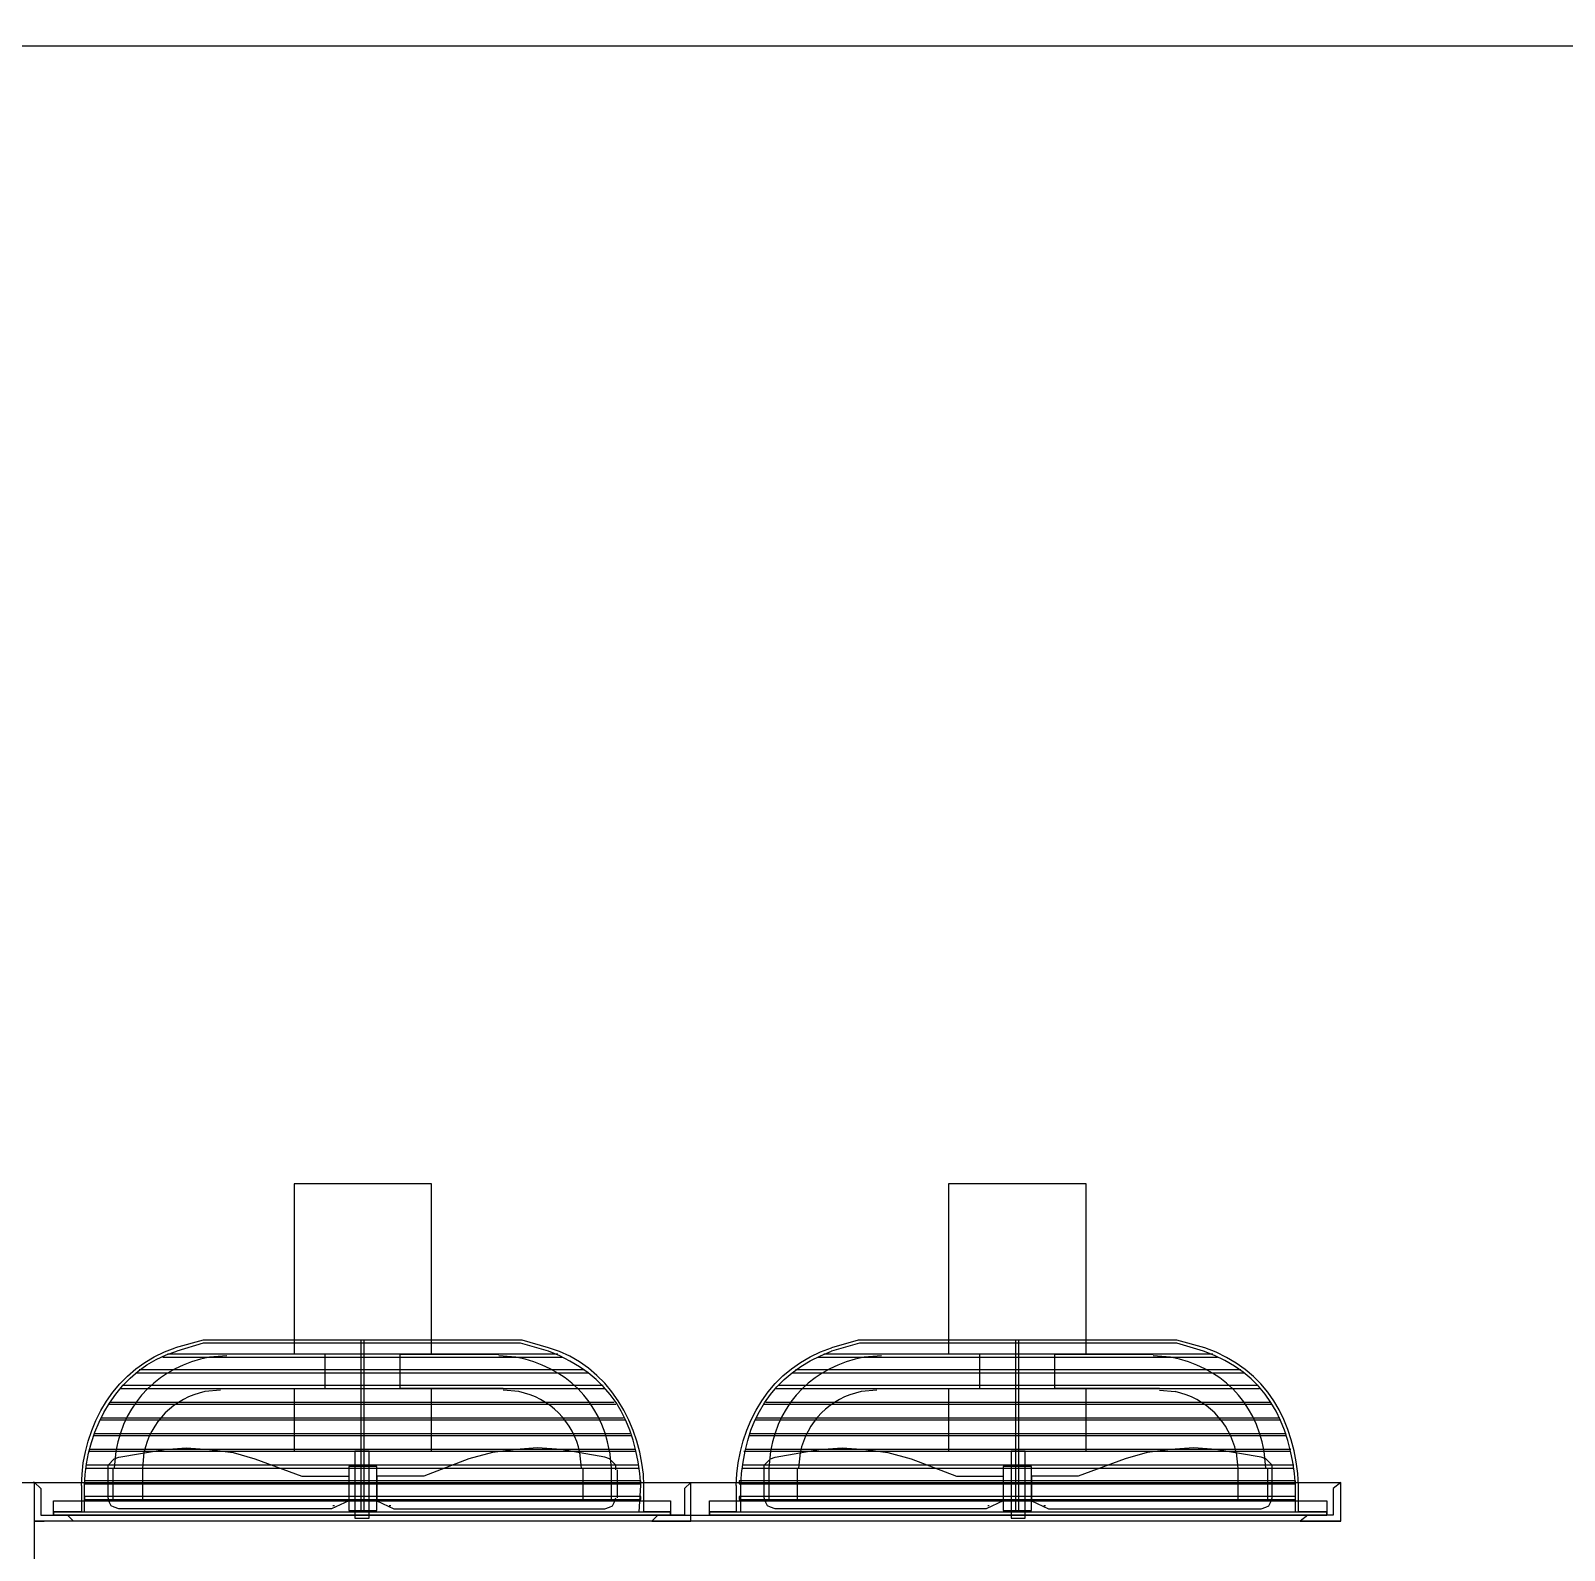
# Model space of a CAD drawing. Header units: metres. Extents: x 529352 to 529741, y 2674804 to 2675132.
# Drawn here: x 529554.322 to 529555.679, y 2675005.696 to 2675007.041 of the extents above; entities that cross this region are included whole.
import ezdxf

# ---------------------------------------------------------------- set-up
doc = ezdxf.new("R2010")
doc.units = ezdxf.units.M
doc.layers.add('300mm Hume Pipe', color=74, linetype='Continuous')
doc.layers.add('IDT', color=7, linetype='Continuous')

# ---------------------------------------------------------------- blocks, each defined once
blk = doc.blocks.new('IDT')
at = {"layer": 'IDT', "color": 0, "lineweight": 25}
for p, q in [((15.0142, 8.5717), (15.0142, 8.4072)), ((13.8579, 8.4417), (15.0142, 8.4417)), ((13.8939, 8.4417), (13.8579, 8.4417)), ((13.8579, 8.4417), (13.8579, 8.4072)), ((13.8648, 8.4127), (13.8648, 8.4362)), ((13.8648, 8.4362), (13.887, 8.4362)), ((14.4167, 8.4362), (13.8704, 8.4362)), ((13.8704, 8.4362), (13.8704, 8.4334)), ((13.8704, 8.4334), (13.8704, 8.4362)), ((13.8704, 8.4362), (13.898, 8.4362)), ((13.8704, 8.4362), (14.4167, 8.4362)), ((13.8704, 8.4237), (13.8704, 8.4362)), ((13.8704, 8.4334), (13.8953, 8.4334)), ((14.4167, 8.4334), (13.8704, 8.4334)), ((13.887, 8.4362), (13.8939, 8.4417)), ((14.9852, 8.4362), (13.887, 8.4362)), ((13.8953, 8.4334), (13.8953, 8.4099)), ((13.898, 8.4334), (13.898, 8.4099)), ((14.1567, 8.432), (14.1318, 8.432)), ((14.1318, 8.432), (14.1318, 8.3933)), ((14.1498, 8.439), (14.1373, 8.439)), ((14.1373, 8.439), (14.1373, 8.3795)), ((14.1429, 8.4334), (14.1429, 8.2813)), ((14.1456, 8.4334), (14.1456, 8.2813)), ((14.1498, 8.3795), (14.1498, 8.439)), ((14.1567, 8.3933), (14.1567, 8.432)), ((14.3891, 8.4362), (14.4167, 8.4362)), ((14.3891, 8.4334), (14.3891, 8.4099)), ((14.3932, 8.4099), (14.3932, 8.4334)), ((14.3932, 8.4334), (14.4167, 8.4334)), ((14.4167, 8.4334), (14.4167, 8.4362)), ((14.4167, 8.4362), (14.4167, 8.4334)), ((14.4167, 8.4362), (14.4167, 8.4237)), ((14.4679, 8.4417), (14.4333, 8.4417)), ((14.4333, 8.4417), (14.4333, 8.4072)), ((14.4389, 8.4127), (14.4389, 8.4362)), ((14.4389, 8.4362), (14.4624, 8.4362)), ((14.4513, 8.4362), (14.9976, 8.4362)), ((14.4513, 8.4237), (14.4513, 8.4362)), ((14.9976, 8.4362), (14.4513, 8.4362)), ((14.4513, 8.4362), (14.4513, 8.4334)), ((14.4513, 8.4334), (14.4513, 8.4362)), ((14.4513, 8.4362), (14.479, 8.4362)), ((14.4513, 8.4334), (14.4748, 8.4334)), ((14.9976, 8.4334), (14.4513, 8.4334)), ((14.4624, 8.4362), (14.4679, 8.4417)), ((14.4748, 8.4334), (14.4748, 8.4099)), ((14.479, 8.4334), (14.4776, 8.4099)), ((14.7362, 8.432), (14.7113, 8.432)), ((14.7113, 8.432), (14.7113, 8.3933)), ((14.7307, 8.439), (14.7182, 8.439)), ((14.7182, 8.439), (14.7182, 8.3795)), ((14.7224, 8.4334), (14.7224, 8.2813)), ((14.7252, 8.4334), (14.7252, 8.2813)), ((14.7307, 8.3795), (14.7307, 8.439)), ((14.7362, 8.3933), (14.7362, 8.432)), ((14.97, 8.4362), (14.9976, 8.4362)), ((14.97, 8.4334), (14.97, 8.4099)), ((14.9727, 8.4099), (14.9727, 8.4334)), ((14.9727, 8.4334), (14.9976, 8.4334)), ((14.9797, 8.4417), (15.0142, 8.4417)), ((14.9852, 8.4362), (14.9797, 8.4417)), ((15.0087, 8.4362), (14.9852, 8.4362)), ((14.9976, 8.4362), (14.9976, 8.4237)), ((14.9976, 8.4334), (14.9976, 8.4362)), ((14.9976, 8.4362), (14.9976, 8.4334)), ((15.0142, 8.4417), (15.0059, 8.4417)), ((15.0087, 8.4127), (15.0087, 8.4362)), ((15.0142, 8.4417), (15.0142, 8.4072)), ((14.4167, 8.4237), (13.8704, 8.4237)), ((14.3904, 8.4224), (13.898, 8.4224)), ((13.898, 8.4224), (13.898, 8.4196)), ((13.898, 8.4196), (14.3904, 8.4196)), ((13.9202, 8.4251), (13.9188, 8.421)), ((13.9188, 8.421), (13.9188, 8.3961)), ((13.9216, 8.4279), (13.9202, 8.4251)), ((13.9243, 8.4293), (13.9216, 8.4279)), ((13.9229, 8.3947), (13.9229, 8.4237)), ((13.9285, 8.4307), (13.9243, 8.4293)), ((14.1166, 8.4307), (13.9285, 8.4307)), ((13.9492, 8.3947), (13.9492, 8.4237)), ((14.1318, 8.4237), (14.1166, 8.4307)), ((14.1193, 8.4279), (14.1207, 8.4279)), ((14.1318, 8.4016), (14.1318, 8.4237)), ((14.1567, 8.4237), (14.1719, 8.4307)), ((14.1567, 8.4016), (14.1567, 8.4237)), ((14.1691, 8.4279), (14.1705, 8.4279)), ((14.1719, 8.4307), (14.3586, 8.4307)), ((14.3393, 8.3947), (14.3393, 8.4237)), ((14.3586, 8.4307), (14.3628, 8.4293)), ((14.3628, 8.4293), (14.3655, 8.4279)), ((14.3642, 8.3947), (14.3642, 8.4237)), ((14.3655, 8.4279), (14.3669, 8.4251)), ((14.3669, 8.4251), (14.3683, 8.421)), ((14.3683, 8.421), (14.3683, 8.3961)), ((14.3904, 8.4196), (14.3904, 8.4224)), ((14.9976, 8.4237), (14.4513, 8.4237)), ((14.97, 8.4224), (14.4776, 8.4224)), ((14.4776, 8.4224), (14.4776, 8.4196)), ((14.4776, 8.4196), (14.97, 8.4196)), ((14.4983, 8.421), (14.4983, 8.3961)), ((14.5011, 8.4251), (14.4997, 8.421)), ((14.5025, 8.4279), (14.5011, 8.4251)), ((14.5052, 8.4293), (14.5025, 8.4279)), ((14.5039, 8.3947), (14.5039, 8.4237)), ((14.5094, 8.4307), (14.5052, 8.4293)), ((14.6961, 8.4307), (14.5094, 8.4307)), ((14.5288, 8.3947), (14.5288, 8.4237)), ((14.7113, 8.4237), (14.6961, 8.4307)), ((14.6989, 8.4279), (14.7003, 8.4279)), ((14.7113, 8.4016), (14.7113, 8.4237)), ((14.7362, 8.4237), (14.7514, 8.4307)), ((14.7362, 8.4016), (14.7362, 8.4237)), ((14.7487, 8.4279), (14.7501, 8.4279)), ((14.7514, 8.4307), (14.9396, 8.4307)), ((14.9188, 8.3947), (14.9188, 8.4237)), ((14.9396, 8.4307), (14.9437, 8.4293)), ((14.9437, 8.4293), (14.9465, 8.4279)), ((14.9451, 8.3947), (14.9451, 8.4237)), ((14.9465, 8.4279), (14.9478, 8.4251)), ((14.9478, 8.4251), (14.9492, 8.421)), ((14.9492, 8.421), (14.9492, 8.3961)), ((14.97, 8.4196), (14.97, 8.4224)), ((13.8579, 8.4072), (13.8648, 8.4127)), ((15.0502, 8.4072), (13.8579, 8.4072)), ((14.3904, 8.4085), (13.898, 8.4085)), ((13.898, 8.4085), (13.898, 8.4058)), ((13.898, 8.4058), (14.3904, 8.4058)), ((14.3904, 8.4058), (14.3904, 8.4085)), ((14.4333, 8.4072), (14.4389, 8.4127)), ((14.97, 8.4085), (14.4776, 8.4085)), ((14.4776, 8.4085), (14.4776, 8.4058)), ((14.4776, 8.4058), (14.97, 8.4058)), ((14.97, 8.4058), (14.97, 8.4085)), ((15.0142, 8.4072), (15.0087, 8.4127)), ((15.0142, 8.4072), (15.0156, 8.4072)), ((14.3877, 8.3947), (13.8994, 8.3947)), ((13.8994, 8.3919), (14.3877, 8.3919)), ((13.9188, 8.3961), (13.9188, 8.3919)), ((13.9188, 8.3919), (13.9243, 8.3864)), ((13.9243, 8.3947), (13.9257, 8.3795)), ((13.9506, 8.3809), (13.9492, 8.3947)), ((14.0488, 8.3864), (14.0903, 8.4016)), ((14.0903, 8.4016), (14.1318, 8.4016)), ((14.1318, 8.3933), (14.1567, 8.3933)), ((14.1982, 8.4016), (14.1567, 8.4016)), ((14.2383, 8.3864), (14.1982, 8.4016)), ((14.3365, 8.3809), (14.3379, 8.3947)), ((14.3628, 8.3795), (14.3642, 8.3947)), ((14.3683, 8.3919), (14.3628, 8.3864)), ((14.3683, 8.3961), (14.3683, 8.3919)), ((14.9686, 8.3947), (14.479, 8.3947)), ((14.4803, 8.3919), (14.9686, 8.3919)), ((14.4997, 8.3961), (14.4997, 8.3919)), ((14.4997, 8.3919), (14.5052, 8.3864)), ((14.5052, 8.3795), (14.5039, 8.3947)), ((14.5301, 8.3947), (14.5315, 8.3809)), ((14.6297, 8.3864), (14.6698, 8.4016)), ((14.6698, 8.4016), (14.7113, 8.4016)), ((14.7113, 8.3933), (14.7362, 8.3933)), ((14.7777, 8.4016), (14.7362, 8.4016)), ((14.8192, 8.3864), (14.7777, 8.4016)), ((14.9174, 8.3809), (14.9188, 8.3947)), ((14.9423, 8.3795), (14.9437, 8.3947)), ((14.9492, 8.3919), (14.9437, 8.3864)), ((14.9492, 8.3961), (14.9492, 8.3919)), ((14.3863, 8.3795), (13.9022, 8.3795)), ((13.9022, 8.3781), (14.3849, 8.3781)), ((13.9243, 8.3864), (13.9285, 8.385)), ((13.9285, 8.385), (13.9686, 8.3781)), ((13.9686, 8.3781), (13.9879, 8.3767)), ((13.9879, 8.3767), (14.0087, 8.3781)), ((14.0087, 8.3781), (14.0294, 8.3809)), ((14.0294, 8.3809), (14.0488, 8.3864)), ((14.2051, 8.3795), (14.0834, 8.3795)), ((14.0834, 8.3795), (14.0834, 8.3242)), ((14.1373, 8.3795), (14.1498, 8.3795)), ((14.2051, 8.3242), (14.2051, 8.3795)), ((14.259, 8.3809), (14.2383, 8.3864)), ((14.2784, 8.3781), (14.259, 8.3809)), ((14.2992, 8.3767), (14.2784, 8.3781)), ((14.3199, 8.3781), (14.2992, 8.3767)), ((14.3586, 8.385), (14.3199, 8.3781)), ((14.3628, 8.3864), (14.3586, 8.385)), ((14.9658, 8.3795), (14.4817, 8.3795)), ((14.4831, 8.3781), (14.9658, 8.3781)), ((14.5052, 8.3864), (14.5094, 8.385)), ((14.5094, 8.385), (14.5481, 8.3781)), ((14.5481, 8.3781), (14.5689, 8.3767)), ((14.5689, 8.3767), (14.5882, 8.3781)), ((14.5882, 8.3781), (14.609, 8.3809)), ((14.609, 8.3809), (14.6297, 8.3864)), ((14.7846, 8.3795), (14.6629, 8.3795)), ((14.6629, 8.3795), (14.6629, 8.3242)), ((14.7182, 8.3795), (14.7307, 8.3795)), ((14.7846, 8.3242), (14.7846, 8.3795)), ((14.8386, 8.3809), (14.8192, 8.3864)), ((14.8593, 8.3781), (14.8386, 8.3809)), ((14.8801, 8.3767), (14.8593, 8.3781)), ((14.8994, 8.3781), (14.8801, 8.3767)), ((14.9396, 8.385), (14.8994, 8.3781)), ((14.9437, 8.3864), (14.9396, 8.385)), ((14.3821, 8.3657), (13.9063, 8.3657)), ((13.9063, 8.3643), (14.3808, 8.3643)), ((14.9617, 8.3657), (14.4859, 8.3657)), ((14.4873, 8.3643), (14.9617, 8.3643)), ((14.3766, 8.3518), (13.9119, 8.3518)), ((13.9119, 8.3504), (14.3752, 8.3504)), ((14.9561, 8.3518), (14.4914, 8.3518)), ((14.4928, 8.3504), (14.9548, 8.3504)), ((14.3683, 8.338), (13.9188, 8.338)), ((13.9202, 8.3366), (14.3669, 8.3366)), ((14.9492, 8.338), (14.4997, 8.338)), ((14.5011, 8.3366), (14.9478, 8.3366)), ((14.3586, 8.3242), (13.9299, 8.3242)), ((14.0184, 8.3255), (14.0045, 8.3269)), ((14.0184, 8.3242), (14.111, 8.3242)), ((14.111, 8.3242), (14.111, 8.2937)), ((14.2687, 8.3242), (14.1774, 8.3242)), ((14.1774, 8.3242), (14.1774, 8.2937)), ((14.2687, 8.3255), (14.2826, 8.3269)), ((14.9382, 8.3242), (14.5094, 8.3242)), ((14.5855, 8.3269), (14.5993, 8.3255)), ((14.5993, 8.3242), (14.6906, 8.3242)), ((14.6906, 8.3242), (14.6906, 8.2937)), ((14.8496, 8.3242), (14.757, 8.3242)), ((14.757, 8.3242), (14.757, 8.2937)), ((14.8496, 8.3255), (14.8635, 8.3269)), ((13.9312, 8.3214), (14.3559, 8.3214)), ((14.3434, 8.3103), (13.9437, 8.3103)), ((14.5108, 8.3214), (14.9368, 8.3214)), ((14.9243, 8.3103), (14.5246, 8.3103)), ((13.9464, 8.3076), (14.3406, 8.3076)), ((14.3213, 8.2965), (13.9672, 8.2965)), ((14.0087, 8.2965), (14.0239, 8.2951)), ((14.2646, 8.2951), (14.2798, 8.2965)), ((14.5274, 8.3076), (14.9216, 8.3076)), ((14.9008, 8.2965), (14.5467, 8.2965)), ((14.5882, 8.2965), (14.6034, 8.2951)), ((14.8441, 8.2951), (14.8593, 8.2965)), ((13.9713, 8.2937), (14.3157, 8.2937)), ((13.9783, 8.2882), (14.0032, 8.2813)), ((13.9796, 8.291), (14.0032, 8.2841)), ((14.0032, 8.2841), (14.2839, 8.2841)), ((14.111, 8.2937), (14.0239, 8.2937)), ((14.0834, 8.2937), (14.0834, 8.143)), ((14.1774, 8.2937), (14.2646, 8.2937)), ((14.2051, 8.143), (14.2051, 8.2937)), ((14.2839, 8.2841), (14.3088, 8.291)), ((14.2853, 8.2813), (14.3088, 8.2882)), ((14.5509, 8.2937), (14.8967, 8.2937)), ((14.5592, 8.291), (14.5841, 8.2841)), ((14.5592, 8.2882), (14.5827, 8.2813)), ((14.5841, 8.2841), (14.8649, 8.2841)), ((14.6906, 8.2937), (14.6034, 8.2937)), ((14.6629, 8.2937), (14.6629, 8.143)), ((14.757, 8.2937), (14.8441, 8.2937)), ((14.7846, 8.143), (14.7846, 8.2937)), ((14.8649, 8.2841), (14.8884, 8.291)), ((14.8649, 8.2813), (14.8898, 8.2882)), ((14.0032, 8.2813), (14.2853, 8.2813)), ((14.5827, 8.2813), (14.8649, 8.2813)), ((14.0834, 8.143), (14.2051, 8.143)), ((14.6629, 8.143), (14.7846, 8.143))]:
    blk.add_line(p, q, dxfattribs=at)
at = {"layer": 'IDT', "color": 0}
blk.add_line((19.4275, 7.1354), (12.7275, 7.1354), dxfattribs=at)
at = {"layer": 'IDT', "color": 0, "lineweight": 25}
for centre, start, end in [((14.0184, 8.3947), 191.5341, 258.4659), ((14.2687, 8.3947), 281.5341, 348.4659), ((14.5993, 8.3947), 191.5341, 258.4659), ((14.8496, 8.3947), 281.5341, 348.4659)]:
    blk.add_arc(centre, 0.0692, start, end, dxfattribs=at)
for points in [[(13.8953, 8.4099), (13.8981, 8.3532), (13.9234, 8.3072), (13.9783, 8.2882)], [(13.898, 8.4099), (13.902, 8.3534), (13.9249, 8.3101), (13.9796, 8.291)], [(14.3891, 8.4099), (14.3863, 8.3527), (14.3625, 8.3116), (14.3088, 8.291)], [(14.3932, 8.4099), (14.3918, 8.3557), (14.3621, 8.3048), (14.3088, 8.2882)], [(14.4748, 8.4099), (14.4759, 8.3571), (14.5063, 8.3034), (14.5592, 8.2882)], [(14.4776, 8.4099), (14.4815, 8.3519), (14.505, 8.3122), (14.5592, 8.291)], [(14.97, 8.4099), (14.9688, 8.3588), (14.9395, 8.3063), (14.8884, 8.291)], [(14.9727, 8.4099), (14.9721, 8.3566), (14.9419, 8.305), (14.8898, 8.2882)], [(13.9257, 8.3795), (13.9337, 8.3353), (13.9645, 8.3045), (14.0087, 8.2965)], [(14.2798, 8.2965), (14.324, 8.3045), (14.3548, 8.3353), (14.3628, 8.3795)], [(14.5052, 8.3795), (14.5132, 8.3353), (14.544, 8.3045), (14.5882, 8.2965)], [(14.8593, 8.2965), (14.9035, 8.3045), (14.9343, 8.3353), (14.9423, 8.3795)]]:
    blk.add_open_spline(points, degree=3, dxfattribs=at)

msp = doc.modelspace()

# ---------------------------------------------------------------- hatches: boundary and pattern name
at = {"layer": '300mm Hume Pipe'}
h = msp.add_hatch(dxfattribs=at)
h.set_pattern_fill('ANSI37', color=74, scale=0.1, angle=-90)
h.set_pattern_definition([(315, (-2145464.2613, 3205197.27235), (0.224506403027, 0.224506403027), []), (45, (-2145464.2613, 3205197.27235), (-0.224506403027, 0.224506403027), [])])
edge = h.paths.add_edge_path()
edge.add_line((529580.2163, 2675012.4891), (529541.1503, 2675012.4891))
edge.add_arc((529541.1503, 2675011.5891), 0.9, 90, 180)
edge.add_line((529540.2503, 2675011.5891), (529540.2503, 2675005.7255))
edge.add_line((529540.2503, 2675005.7255), (529540.5503, 2675005.7255))
edge.add_line((529540.5503, 2675005.7255), (529540.5503, 2675011.2891))
edge.add_arc((529541.4503, 2675011.2891), 0.9, 90, 180, ccw=False)
edge.add_line((529541.4503, 2675012.1891), (529580.2163, 2675012.1891))
edge.add_line((529580.2163, 2675012.1891), (529580.2163, 2675012.4891))

# ---------------------------------------------------------------- block references
at = {"layer": 'IDT', "color": 8, "rotation": 180}
msp.add_blockref('IDT', (529569.3393, 2675014.163), dxfattribs=at)

doc.saveas('drawing.dxf')
